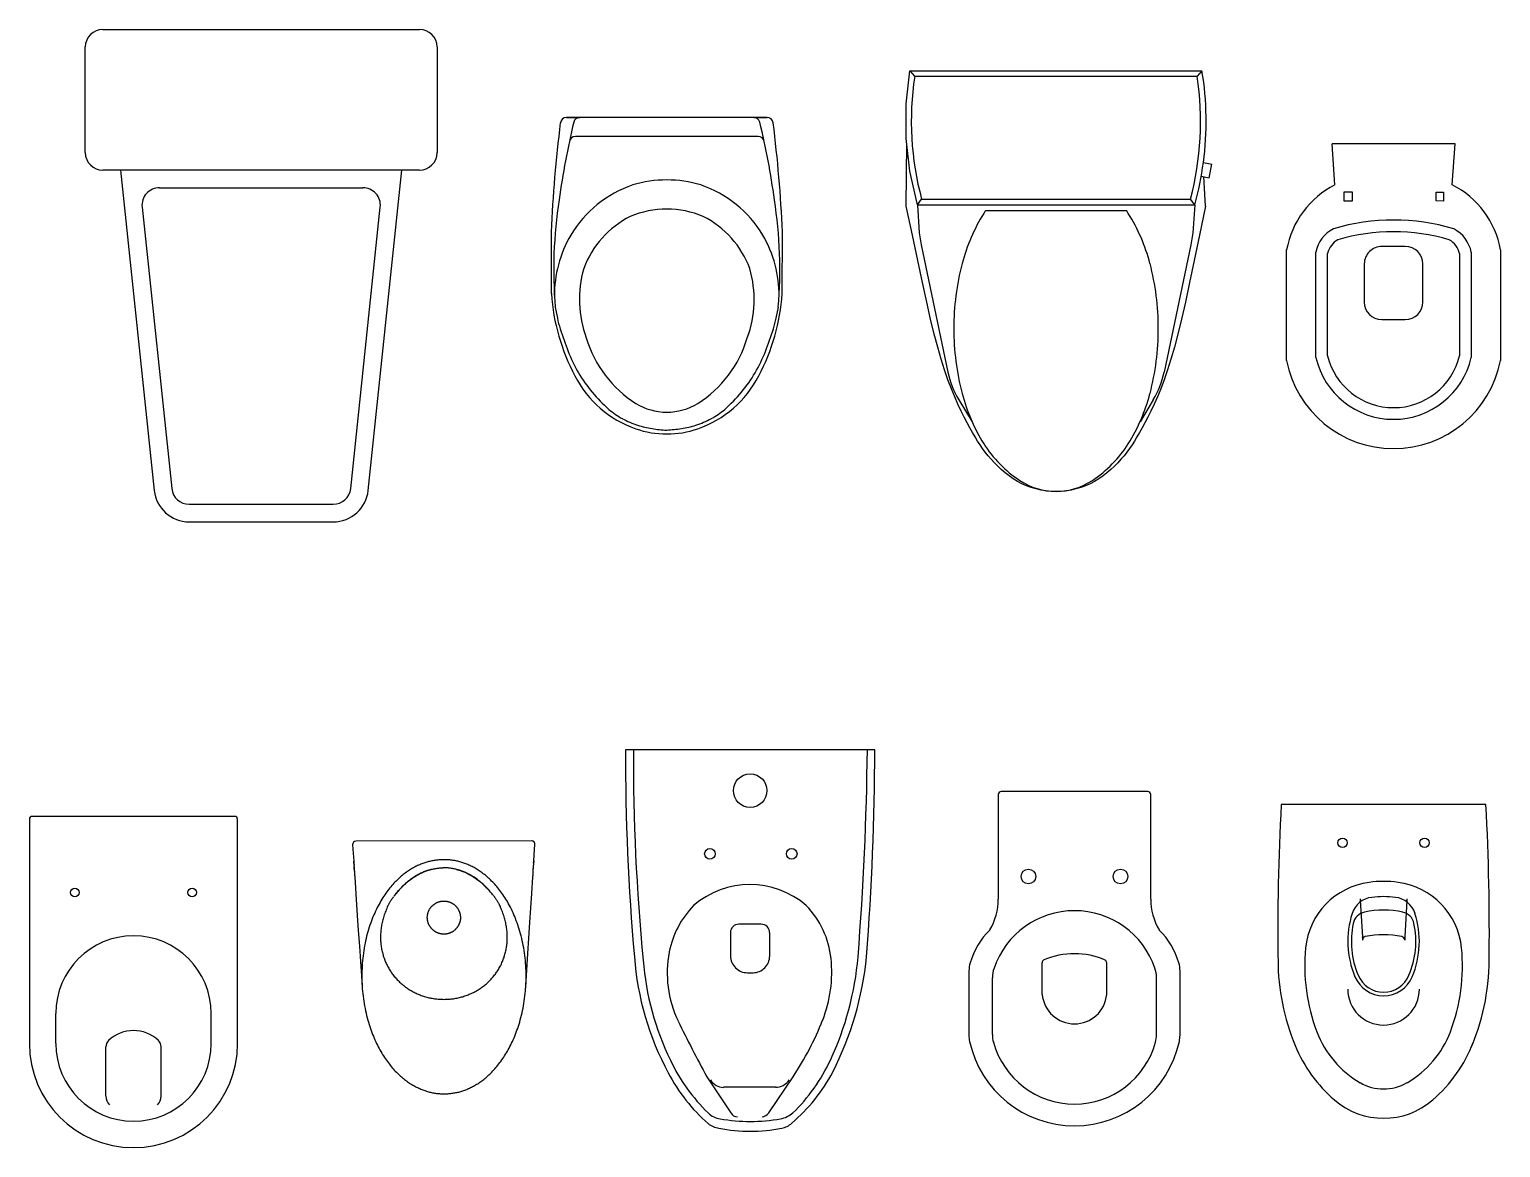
# Model space of a CAD drawing. Header units: inches. Extents: x -4069 to 370, y 13184 to 18341.
# Drawn here: x -2256 to 253, y 16434 to 18341 of the extents above; entities that cross this region are included whole.
import ezdxf

# ---------------------------------------------------------------- set-up
doc = ezdxf.new("R2010")
doc.units = ezdxf.units.IN
doc.header["$MEASUREMENT"] = 0
doc.layers.add('freecads.com', color=7, linetype='Continuous')
doc.styles.add('PL-01$0$Standard', font='ARIALN.TTF')

msp = doc.modelspace()

# ---------------------------------------------------------------- linework, layer by layer
at = {"layer": 'freecads.com'}
for p, q in [((-2130.6, 18341.5), (-1590.6, 18341.5)), ((-2160.6, 18131.5), (-2160.6, 18311.5)), ((-1560.6, 18311.5), (-1560.6, 18131.5)), ((-760.4, 18214.4), (-754.1, 18271)), ((-754.1, 18271), (-256, 18271)), ((-754.1, 18271), (-746, 18261.5)), ((-256, 18271), (-264.1, 18261.5)), ((-746, 18261.5), (-264.1, 18261.5)), ((-760.4, 18155.6), (-760.4, 18214.4)), ((-1317.1, 18191.4), (-1339.8, 18191.4)), ((-1339.8, 18191.4), (-1317.1, 18191.4)), ((-1317.1, 18191.4), (-1339.8, 18191.4)), ((-1020.5, 18191.4), (-1317.1, 18191.4)), ((-997.7, 18191.4), (-1020.5, 18191.4)), ((-1020.5, 18191.4), (-997.7, 18191.4)), ((-997.7, 18191.4), (-1020.5, 18191.4)), ((-1013, 18158.7), (-1324.6, 18158.7)), ((-754.3, 18099.9), (-760.4, 18155.6)), ((-760.2, 18039.8), (-759.5, 18147.5)), ((-29.1, 18076.4), (-34.1, 18146.4)), ((175.9, 18146.3), (-34.1, 18146.4)), ((170.9, 18076.3), (175.9, 18146.3)), ((-1590.6, 18101.5), (-2130.6, 18101.5)), ((-2100.6, 18101.5), (-2043.1, 17555.2)), ((-1678.1, 17555.2), (-1620.6, 18101.5)), ((-741.4, 18042.4), (-754.3, 18099.9)), ((-253.6, 18114.6), (-238.9, 18111.7)), ((-243.4, 18088.6), (-238.9, 18111.7)), ((-2033.9, 18071.5), (-1687.2, 18071.5)), ((-257.3, 18091.3), (-243.4, 18088.6)), ((-249.9, 18039.8), (-253, 18090.5)), ((-741.4, 18042.4), (-734.1, 18052)), ((-741.4, 18042.4), (-268.3, 18042.4)), ((-741.4, 18042.4), (-738.3, 17994.6)), ((-734.1, 18052), (-275.6, 18052)), ((-268.3, 18042.4), (-275.6, 18052)), ((-268.3, 18042.4), (-271.4, 17994.6)), ((0.9, 18063.9), (-14.1, 18063.9)), ((-14.1, 18063.9), (-14.1, 18048.9)), ((-14.1, 18048.9), (0.9, 18048.9)), ((0.9, 18048.9), (0.9, 18063.9)), ((143.4, 18048.9), (143.4, 18063.9)), ((143.4, 18063.9), (155.9, 18063.8)), ((155.9, 18048.8), (143.4, 18048.9)), ((155.9, 18063.8), (155.9, 18048.8)), ((-2063.7, 18038.3), (-2013.2, 17558.3)), ((-1707.9, 17558.3), (-1657.4, 18038.3)), ((-749.9, 17990.7), (-760.2, 18039.8)), ((-384.3, 18032), (-625.4, 18032)), ((-249.9, 18039.8), (-260.2, 17990.7)), ((-1366.1, 17996), (-1365.7, 17890.7)), ((-971.9, 17890.7), (-971.4, 17996)), ((-738.3, 17994.6), (-734.7, 17973.8)), ((-271.4, 17994.6), (-275, 17973.8)), ((-740.7, 17947.4), (-749.9, 17990.7)), ((-734.7, 17973.8), (-689.3, 17757)), ((-275, 17973.8), (-320.4, 17757)), ((-260.2, 17990.7), (-269, 17947.4)), ((90.9, 17971.4), (50.9, 17971.4)), ((-732.6, 17909.6), (-740.7, 17947.4)), ((-269, 17947.4), (-277.1, 17909.6)), ((-111.7, 17776.8), (-111.6, 17965.4)), ((-61.7, 17782), (-61.6, 17961.4)), ((-41.7, 17784.6), (-41.6, 17959.3)), ((20.9, 17941.4), (20.8, 17876.4)), ((120.8, 17876.4), (120.9, 17941.4)), ((183.4, 17959.2), (183.3, 17784.5)), ((203.4, 17961.3), (203.3, 17782)), ((253.4, 17965.3), (253.3, 17776.8)), ((-725.4, 17876.4), (-732.6, 17909.6)), ((-277.1, 17909.6), (-284.3, 17876.4)), ((-1359.1, 17867.5), (-1355.3, 17848.9)), ((-982.2, 17848.9), (-978.5, 17867.5)), ((-718.7, 17847.4), (-725.4, 17876.4)), ((-284.3, 17876.4), (-291, 17847.4)), ((-712.6, 17821.9), (-718.7, 17847.4)), ((-291, 17847.4), (-297.1, 17821.9)), ((50.8, 17846.4), (90.8, 17846.4)), ((-706.7, 17799.4), (-712.6, 17821.9)), ((-297.1, 17821.9), (-303, 17799.4)), ((-700.9, 17779.2), (-706.7, 17799.4)), ((-303, 17799.4), (-308.8, 17779.2)), ((-695.1, 17760.8), (-700.9, 17779.2)), ((-308.8, 17779.2), (-314.6, 17760.8)), ((-689.2, 17744), (-695.1, 17760.8)), ((-683.4, 17728.7), (-689.2, 17744)), ((-320.5, 17744), (-326.3, 17728.7)), ((-314.6, 17760.8), (-320.5, 17744)), ((-677.7, 17714.8), (-683.4, 17728.7)), ((-326.3, 17728.7), (-332, 17714.8)), ((-672.1, 17702.1), (-677.7, 17714.8)), ((-666.6, 17690.6), (-672.1, 17702.1)), ((-670.6, 17709.6), (-648.1, 17672.2)), ((-661.4, 17680.2), (-666.6, 17690.6)), ((-339.1, 17709.6), (-361.6, 17672.2)), ((-343.1, 17690.6), (-348.3, 17680.2)), ((-337.6, 17702.1), (-343.1, 17690.6)), ((-332, 17714.8), (-337.6, 17702.1)), ((-656.4, 17670.6), (-661.4, 17680.2)), ((-651.7, 17661.9), (-656.4, 17670.6)), ((-353.3, 17670.6), (-358, 17661.9)), ((-348.3, 17680.2), (-353.3, 17670.6)), ((-647.3, 17653.8), (-651.7, 17661.9)), ((-643, 17646.4), (-647.3, 17653.8)), ((-638.7, 17639.4), (-643, 17646.4)), ((-366.8, 17646.4), (-371, 17639.4)), ((-362.5, 17653.8), (-366.8, 17646.4)), ((-358, 17661.9), (-362.5, 17653.8)), ((-634.5, 17632.8), (-638.7, 17639.4)), ((-630.1, 17626.5), (-634.5, 17632.8)), ((-625.6, 17620.4), (-630.1, 17626.5)), ((-620.8, 17614.4), (-625.6, 17620.4)), ((-384.1, 17620.4), (-388.9, 17614.4)), ((-379.6, 17626.5), (-384.1, 17620.4)), ((-375.2, 17632.8), (-379.6, 17626.5)), ((-371, 17639.4), (-375.2, 17632.8)), ((-615.6, 17608.3), (-620.8, 17614.4)), ((-610.1, 17602.3), (-615.6, 17608.3)), ((-604.3, 17596.3), (-610.1, 17602.3)), ((-598.2, 17590.6), (-604.3, 17596.3)), ((-591.8, 17585), (-598.2, 17590.6)), ((-411.5, 17590.6), (-418, 17585)), ((-405.4, 17596.3), (-411.5, 17590.6)), ((-399.6, 17602.3), (-405.4, 17596.3)), ((-394.1, 17608.3), (-399.6, 17602.3)), ((-388.9, 17614.4), (-394.1, 17608.3)), ((-585, 17579.8), (-591.8, 17585)), ((-577.9, 17574.9), (-585, 17579.8)), ((-570.6, 17570.4), (-577.9, 17574.9)), ((-563, 17566.5), (-570.6, 17570.4)), ((-555.1, 17563), (-563, 17566.5)), ((-446.7, 17566.5), (-454.6, 17563)), ((-439.1, 17570.4), (-446.7, 17566.5)), ((-431.8, 17574.9), (-439.1, 17570.4)), ((-424.7, 17579.8), (-431.8, 17574.9)), ((-418, 17585), (-424.7, 17579.8)), ((-547.1, 17560), (-555.1, 17563)), ((-538.8, 17557.6), (-547.1, 17560)), ((-530.5, 17555.7), (-538.8, 17557.6)), ((-522, 17554.3), (-530.5, 17555.7)), ((-513.4, 17553.4), (-522, 17554.3)), ((-504.9, 17553.2), (-513.4, 17553.4)), ((-496.3, 17553.4), (-504.9, 17553.2)), ((-487.7, 17554.3), (-496.3, 17553.4)), ((-479.2, 17555.7), (-487.7, 17554.3)), ((-470.9, 17557.6), (-479.2, 17555.7)), ((-462.6, 17560), (-470.9, 17557.6)), ((-454.6, 17563), (-462.6, 17560)), ((-1983.4, 17531.5), (-1737.7, 17531.5)), ((-1983.4, 17501.5), (-1737.7, 17501.5)), ((-813.9, 17112.9), (-1239.3, 17112.9)), ((228.4, 17019.2), (-120.8, 17019.2)), ((-2255.9, 16994.2), (-2255.9, 16611.7)), ((-1905.9, 16999.2), (-2250.9, 16999.2)), ((-1900.9, 16611.7), (-1900.9, 16994.2)), ((-1399, 16957.2), (-1699.3, 16956.7)), ((-1702.5, 16921.8), (-1702.5, 16922)), ((-1702.5, 16921.7), (-1702.5, 16921.8)), ((-1702.5, 16921.6), (-1702.5, 16921.8)), ((-1702.5, 16921.5), (-1702.5, 16921.7)), ((-1702.5, 16921.7), (-1702.5, 16921.7)), ((-1702.5, 16921.7), (-1702.5, 16921.7)), ((-1702.5, 16921.7), (-1702.5, 16921.7)), ((-1702.5, 16921.7), (-1702.5, 16921.6)), ((-1702.5, 16921.6), (-1702.5, 16921.5)), ((-1702.5, 16921.5), (-1702.5, 16921.6)), ((-1702.5, 16921.5), (-1702.5, 16921.4)), ((-1702.5, 16921.3), (-1702.5, 16921.5)), ((-1702.5, 16921.4), (-1702.5, 16921.3)), ((-1702.5, 16921.3), (-1702.5, 16921.1)), ((-1702.4, 16921), (-1702.5, 16921.3)), ((-1702.5, 16921.1), (-1702.4, 16920.9)), ((-1702.4, 16920.9), (-1702.4, 16920.7)), ((-1702.4, 16920.1), (-1702.4, 16920.5)), ((-1702.4, 16920.3), (-1702.4, 16919.8)), ((-1702.3, 16919.5), (-1702.4, 16920.1)), ((-1702.4, 16919.8), (-1702.3, 16919.3)), ((-1702.3, 16918.7), (-1702.3, 16919.5)), ((-1702.3, 16919.3), (-1702.3, 16918.6)), ((-1702.2, 16917.7), (-1702.3, 16918.7)), ((-1702.3, 16918.6), (-1702.2, 16917.6)), ((-1702.2, 16917.7), (-1702.1, 16916.1)), ((-1702, 16913.4), (-1702.1, 16916.3)), ((-1396.3, 16912.2), (-1396.1, 16915.6)), ((-1396, 16917.9), (-1396.1, 16916.2)), ((-1396.1, 16915.5), (-1396.1, 16916.2)), ((-1395.9, 16919.9), (-1396, 16918.8)), ((-1396, 16919), (-1396, 16917.6)), ((-1395.8, 16921.3), (-1395.9, 16920.9)), ((-1395.9, 16920.9), (-1395.9, 16920.4)), ((-1395.9, 16920.6), (-1395.8, 16920.9)), ((-1395.9, 16920.1), (-1395.9, 16920.6)), ((-1395.9, 16920.4), (-1395.9, 16919.9)), ((-1395.9, 16919.5), (-1395.9, 16920.1)), ((-1395.7, 16922.3), (-1395.8, 16922.2)), ((-1395.8, 16922.2), (-1395.8, 16922)), ((-1395.8, 16922), (-1395.7, 16922.1)), ((-1395.8, 16922), (-1395.8, 16921.8)), ((-1395.8, 16921.8), (-1395.8, 16922)), ((-1395.8, 16922), (-1395.8, 16922)), ((-1395.8, 16921.8), (-1395.8, 16921.6)), ((-1395.8, 16921.7), (-1395.8, 16921.8)), ((-1395.8, 16921.5), (-1395.8, 16921.7)), ((-1395.8, 16921.6), (-1395.8, 16921.3)), ((-1395.8, 16921.3), (-1395.8, 16921.5)), ((-1395.8, 16920.9), (-1395.8, 16921.3)), ((-1395.7, 16922.1), (-1395.7, 16922.2)), ((-1395.7, 16922.2), (-1395.7, 16922.2)), ((-1395.7, 16922.1), (-1395.7, 16922.1)), ((-1701.9, 16911.7), (-1701.9, 16911.7)), ((-1701.1, 16895.8), (-1699.1, 16867)), ((-1569.8, 16908.8), (-1568.1, 16909.3)), ((-1568.3, 16909.2), (-1566.6, 16909.6)), ((-1566.8, 16909.5), (-1565.1, 16909.9)), ((-1565.3, 16909.8), (-1563.6, 16910.1)), ((-1563.8, 16910.1), (-1562.1, 16910.4)), ((-1562.3, 16910.3), (-1560.7, 16910.6)), ((-1560.9, 16910.6), (-1559.2, 16910.8)), ((-1559.4, 16910.8), (-1557.7, 16910.9)), ((-1557.9, 16910.9), (-1556.3, 16911.1)), ((-1556.4, 16911.1), (-1554.8, 16911.2)), ((-1554.9, 16911.2), (-1553.4, 16911.3)), ((-1553.5, 16911.3), (-1551.9, 16911.3)), ((-1552, 16911.3), (-1550.4, 16911.4)), ((-1549.1, 16911.4), (-1550.6, 16911.4)), ((-1547.7, 16911.4), (-1549.1, 16911.4)), ((-1546.2, 16911.3), (-1547.8, 16911.4)), ((-1544.7, 16911.3), (-1546.3, 16911.3)), ((-1543.3, 16911.2), (-1544.8, 16911.3)), ((-1541.8, 16911.1), (-1543.4, 16911.2)), ((-1540.3, 16911), (-1541.9, 16911.1)), ((-1538.8, 16910.8), (-1540.5, 16911)), ((-1537.4, 16910.6), (-1539, 16910.8)), ((-1535.9, 16910.4), (-1537.5, 16910.6)), ((-1534.4, 16910.1), (-1536.1, 16910.4)), ((-1532.9, 16909.9), (-1534.6, 16910.2)), ((-1531.4, 16909.6), (-1533.1, 16909.9)), ((-1529.9, 16909.3), (-1531.6, 16909.6)), ((-1528.4, 16908.9), (-1530.1, 16909.3)), ((-1398.9, 16867.4), (-1397.1, 16896.2)), ((-1397.1, 16896.2), (-1396.8, 16900.5)), ((-1396.3, 16912.2), (-1396.3, 16912.2)), ((-1699.1, 16867), (-1696.7, 16830.3)), ((-1464.5, 16863.9), (-1464, 16863.2)), ((-1400.5, 16843.3), (-1398.9, 16867.4)), ((-1645.2, 16844.7), (-1645.5, 16844.1)), ((-1402.1, 16817.9), (-1400.5, 16843.3)), ((13.9, 16855.6), (17.8, 16793.7)), ((93.7, 16855.6), (89.8, 16793.4)), ((-1696.7, 16830.3), (-1694.9, 16804.3)), ((-1403.8, 16791.4), (-1402.1, 16817.9)), ((-1007.7, 16815.2), (-1045.9, 16815.2)), ((-1694.9, 16804.3), (-1693.1, 16777.7)), ((-1405.6, 16765.1), (-1403.8, 16791.4)), ((-1060.1, 16800.8), (-1060.1, 16761.2)), ((-993.3, 16761.1), (-993.3, 16801)), ((17.8, 16792.8), (17.8, 16788.2)), ((89.8, 16792.8), (89.8, 16788.2)), ((-1693.1, 16777.7), (-1691.3, 16751.6)), ((-1408, 16727.8), (-1405.6, 16765.1)), ((-1691.3, 16751.6), (-1689.6, 16727.4)), ((-1689.6, 16727.4), (-1688.2, 16707)), ((-1409.3, 16707.4), (-1408, 16727.8)), ((-1031.1, 16732.5), (-1021.6, 16732.5)), ((-1688.2, 16707), (-1688.1, 16705.2)), ((-1409.3, 16707.4), (-1409.2, 16709.1)), ((-2210.9, 16611.7), (-2210.9, 16662.9)), ((-1945.9, 16611.7), (-1945.9, 16662.9)), ((-2125.5, 16522.2), (-2125.5, 16606)), ((-2031.2, 16521), (-2031.2, 16606)), ((-1100.5, 16555.1), (-1059.8, 16493.2)), ((-983.6, 16537), (-1071.8, 16537)), ((-994.9, 16493.2), (-953.4, 16555.1))]:
    msp.add_line(p, q, dxfattribs=at)
at = {"layer": 'freecads.com', "ltscale": 10}
for p, q in [((-348.4, 17041.4, 0), (-598.4, 17041.4, 0)), ((-603.4, 17036.4, 0), (-603.4, 16858.1, 0)), ((-343.4, 16858.1, 0), (-343.4, 17036.4, 0)), ((-528.5, 16695.2, 0), (-528.5, 16749.6, 0)), ((-418.3, 16695.2, 0), (-418.3, 16749.3, 0)), ((-653.4, 16735.3, 0), (-653.4, 16626, 0)), ((-613.4, 16627.1, 0), (-613.4, 16724, 0)), ((-333.4, 16627.1, 0), (-333.4, 16724, 0)), ((-293.4, 16626, 0), (-293.4, 16735.3, 0))]:
    msp.add_line(p, q, dxfattribs=at)
at = {"layer": 'freecads.com'}
for points in [[(-1704.7, 16950.9), (-1704.2, 16943.2), (-1702.8, 16922.5)], [(-1393.6, 16951.4), (-1393.6, 16951.6), (-1393.6, 16951.8), (-1393.6, 16952.1), (-1393.6, 16952.3), (-1393.7, 16952.5), (-1393.7, 16952.7), (-1393.7, 16952.9), (-1393.8, 16953.1), (-1393.8, 16953.3), (-1393.9, 16953.5), (-1394, 16953.7), (-1394, 16953.8), (-1394.1, 16954), (-1394.2, 16954.2), (-1394.3, 16954.4), (-1394.4, 16954.6), (-1394.5, 16954.8), (-1394.6, 16954.9), (-1394.7, 16955.1), (-1394.9, 16955.3), (-1395, 16955.4), (-1395.2, 16955.6), (-1395.3, 16955.7), (-1395.5, 16955.8), (-1395.6, 16956), (-1395.8, 16956.1), (-1395.9, 16956.2), (-1396.1, 16956.3), (-1396.3, 16956.4), (-1396.5, 16956.5), (-1396.7, 16956.6), (-1396.8, 16956.7), (-1397, 16956.8), (-1397.2, 16956.9), (-1397.4, 16956.9), (-1397.6, 16957), (-1397.8, 16957), (-1398, 16957.1), (-1398.2, 16957.1), (-1398.4, 16957.2), (-1398.6, 16957.2), (-1398.8, 16957.2), (-1399, 16957.2)], [(-1395.4, 16923), (-1394.8, 16933.3), (-1393.6, 16951.4)], [(-1702.8, 16922.5), (-1702.8, 16922.5), (-1702.8, 16922.5), (-1702.6, 16922.6)], [(-1702.5, 16922), (-1702.5, 16922), (-1702.5, 16922.1), (-1702.5, 16922.1), (-1702.6, 16922.2), (-1702.6, 16922.2), (-1702.6, 16922.3), (-1702.6, 16922.3), (-1702.6, 16922.4), (-1702.6, 16922.4), (-1702.6, 16922.5), (-1702.6, 16922.5), (-1702.6, 16922.5), (-1702.6, 16922.5), (-1702.6, 16922.6), (-1702.6, 16922.6), (-1702.6, 16922.6), (-1702.6, 16922.6), (-1702.6, 16922.6)], [(-1702.5, 16921.8), (-1702.6, 16922), (-1702.6, 16922.2), (-1702.6, 16922.4), (-1702.6, 16922.6)], [(-1702.5, 16921.6), (-1702.5, 16921.6), (-1702.5, 16921.6)], [(-1702.4, 16920.5), (-1702.4, 16920.7), (-1702.4, 16921)], [(-1702.4, 16920.7), (-1702.4, 16920.3), (-1702.4, 16920.3)], [(-1702, 16913.6), (-1701.9, 16911.7), (-1701.8, 16908.4)], [(-1701.7, 16905.9), (-1702, 16912.1), (-1702, 16912.4)], [(-1549.1, 16925.3), (-1550.8, 16925.3), (-1552.5, 16925.2), (-1554.2, 16925.1), (-1555.9, 16925), (-1557.6, 16924.9), (-1559.4, 16924.7), (-1561.1, 16924.6), (-1562.8, 16924.3), (-1564.5, 16924.1), (-1566.2, 16923.8), (-1567.9, 16923.5), (-1569.6, 16923.2), (-1571.3, 16922.8), (-1573, 16922.4), (-1574.7, 16922), (-1576.5, 16921.5), (-1578.2, 16921), (-1579.9, 16920.5), (-1581.6, 16919.9), (-1583.3, 16919.4), (-1585.1, 16918.7), (-1586.8, 16918.1), (-1588.5, 16917.4), (-1590.2, 16916.7), (-1592, 16915.9), (-1593.7, 16915.1), (-1595.4, 16914.3), (-1597.2, 16913.4), (-1598.9, 16912.5), (-1600.7, 16911.6), (-1602.4, 16910.6), (-1604.2, 16909.6), (-1605.9, 16908.5), (-1607.7, 16907.4), (-1609.5, 16906.2), (-1611.2, 16905), (-1613, 16903.8), (-1614.8, 16902.5), (-1616.5, 16901.2), (-1618.3, 16899.8), (-1620.1, 16898.3), (-1621.8, 16896.9), (-1623.6, 16895.3), (-1625.4, 16893.8), (-1627.1, 16892.1), (-1628.9, 16890.4), (-1630.6, 16888.7), (-1632.4, 16886.9), (-1634.2, 16885), (-1635.9, 16883.1), (-1637.7, 16881.1), (-1639.4, 16879.1), (-1641.1, 16877), (-1642.9, 16874.8), (-1644.6, 16872.6), (-1646.3, 16870.3), (-1648, 16867.9), (-1649.7, 16865.5), (-1651.3, 16863), (-1653, 16860.5), (-1654.6, 16857.8), (-1656.3, 16855.1), (-1657.9, 16852.3), (-1659.5, 16849.5), (-1661, 16846.6), (-1662.6, 16843.6), (-1664.1, 16840.6), (-1665.6, 16837.4), (-1667, 16834.2), (-1668.5, 16831), (-1669.9, 16827.7), (-1671.2, 16824.3), (-1672.5, 16820.8), (-1673.8, 16817.3), (-1675.1, 16813.7), (-1676.3, 16810), (-1677.4, 16806.2), (-1678.6, 16802.4), (-1679.6, 16798.6), (-1680.7, 16794.6), (-1681.6, 16790.7), (-1682.5, 16786.6), (-1683.4, 16782.6), (-1684.2, 16778.4), (-1684.9, 16774.3), (-1685.6, 16770.1), (-1686.2, 16765.8), (-1686.8, 16761.5), (-1687.3, 16757.2), (-1687.7, 16752.8), (-1688.1, 16748.5), (-1688.4, 16744.1), (-1688.6, 16739.6), (-1688.8, 16735.2), (-1688.9, 16730.8), (-1688.9, 16726.4), (-1688.9, 16721.9), (-1688.7, 16717.5), (-1688.6, 16713.1), (-1688.3, 16708.6), (-1688.2, 16707)], [(-1409.2, 16709.1), (-1409, 16713.5), (-1408.8, 16718), (-1408.7, 16722.4), (-1408.7, 16726.8), (-1408.8, 16731.3), (-1408.9, 16735.7), (-1409, 16740.1), (-1409.3, 16744.5), (-1409.6, 16748.9), (-1410, 16753.3), (-1410.4, 16757.6), (-1410.9, 16762), (-1411.5, 16766.3), (-1412.1, 16770.5), (-1412.8, 16774.7), (-1413.6, 16778.9), (-1414.4, 16783), (-1415.3, 16787.1), (-1416.2, 16791.1), (-1417.2, 16795.1), (-1418.2, 16799), (-1419.3, 16802.9), (-1420.4, 16806.7), (-1421.6, 16810.4), (-1422.8, 16814.1), (-1424.1, 16817.7), (-1425.4, 16821.2), (-1426.7, 16824.7), (-1428.1, 16828.1), (-1429.5, 16831.4), (-1430.9, 16834.6), (-1432.4, 16837.8), (-1433.9, 16840.9), (-1435.4, 16844), (-1437, 16847), (-1438.5, 16849.9), (-1440.1, 16852.7), (-1441.8, 16855.5), (-1443.4, 16858.2), (-1445, 16860.8), (-1446.7, 16863.3), (-1448.4, 16865.8), (-1450.1, 16868.3), (-1451.8, 16870.6), (-1453.5, 16872.9), (-1455.2, 16875.1), (-1457, 16877.3), (-1458.7, 16879.4), (-1460.5, 16881.4), (-1462.2, 16883.4), (-1464, 16885.3), (-1465.7, 16887.2), (-1467.5, 16888.9), (-1469.3, 16890.7), (-1471, 16892.4), (-1472.8, 16894), (-1474.6, 16895.6), (-1476.3, 16897.1), (-1478.1, 16898.6), (-1479.9, 16900), (-1481.7, 16901.4), (-1483.4, 16902.7), (-1485.2, 16904), (-1487, 16905.2), (-1488.7, 16906.4), (-1490.5, 16907.6), (-1492.3, 16908.7), (-1494, 16909.7), (-1495.8, 16910.8), (-1497.5, 16911.7), (-1499.3, 16912.7), (-1501, 16913.6), (-1502.8, 16914.4), (-1504.5, 16915.3), (-1506.3, 16916.1), (-1508, 16916.8), (-1509.7, 16917.5), (-1511.5, 16918.2), (-1513.2, 16918.9), (-1514.9, 16919.5), (-1516.6, 16920.1), (-1518.3, 16920.6), (-1520.1, 16921.1), (-1521.8, 16921.6), (-1523.5, 16922.1), (-1525.2, 16922.5), (-1526.9, 16922.9), (-1528.6, 16923.2), (-1530.4, 16923.6), (-1532.1, 16923.9), (-1533.8, 16924.1), (-1535.5, 16924.4), (-1537.2, 16924.6), (-1538.9, 16924.8), (-1540.6, 16924.9), (-1542.3, 16925.1), (-1544, 16925.2), (-1545.7, 16925.2), (-1547.4, 16925.3), (-1549.1, 16925.3)], [(-1395.7, 16922.3), (-1395.7, 16922.1), (-1395.8, 16922)], [(-1395.6, 16923.1), (-1395.6, 16922.9), (-1395.6, 16922.7), (-1395.7, 16922.5), (-1395.7, 16922.3)], [(-1395.6, 16923.1), (-1395.6, 16923.1), (-1395.6, 16923.1), (-1395.6, 16923.1), (-1395.6, 16923.1), (-1395.6, 16923), (-1395.6, 16923), (-1395.6, 16923), (-1395.7, 16923), (-1395.7, 16922.9), (-1395.7, 16922.9), (-1395.7, 16922.8), (-1395.7, 16922.8), (-1395.7, 16922.8), (-1395.7, 16922.7), (-1395.7, 16922.6), (-1395.7, 16922.6), (-1395.7, 16922.5), (-1395.7, 16922.5), (-1395.7, 16922.3)], [(-1395.7, 16922.2), (-1395.7, 16922.2), (-1395.7, 16922.2), (-1395.7, 16922.2)], [(-1395.6, 16923.1), (-1395.5, 16923), (-1395.4, 16923), (-1395.4, 16923)], [(-1701.8, 16908.4), (-1701.6, 16905), (-1701.4, 16901.6), (-1701.2, 16898.3), (-1701.1, 16895.8)], [(-1701.7, 16905.9), (-1701.3, 16900), (-1701.1, 16895.8)], [(-1630.7, 16867.4), (-1629.3, 16869), (-1627.7, 16870.9), (-1626.1, 16872.8), (-1624.5, 16874.6), (-1622.9, 16876.3), (-1621.3, 16878), (-1619.6, 16879.6), (-1618, 16881.2), (-1616.4, 16882.8), (-1614.7, 16884.2), (-1613.1, 16885.7), (-1611.5, 16887.1), (-1609.9, 16888.4), (-1608.3, 16889.7), (-1606.6, 16890.9), (-1605, 16892.1), (-1603.4, 16893.2), (-1601.8, 16894.3), (-1600.3, 16895.4), (-1598.7, 16896.4), (-1597.1, 16897.4), (-1595.5, 16898.3), (-1593.9, 16899.2), (-1592.4, 16900.1), (-1590.8, 16900.9), (-1589.3, 16901.7), (-1587.7, 16902.4), (-1586.2, 16903.1), (-1584.7, 16903.8), (-1583.1, 16904.5), (-1581.6, 16905.1), (-1580.1, 16905.7), (-1578.6, 16906.2), (-1577, 16906.7), (-1575.5, 16907.2), (-1574, 16907.7), (-1572.5, 16908.1), (-1571, 16908.5), (-1569.5, 16908.9)], [(-1569.8, 16908.8), (-1571.3, 16908.5), (-1572.9, 16908), (-1574.4, 16907.6), (-1575.9, 16907.1), (-1577.4, 16906.6), (-1578.9, 16906.1), (-1580.5, 16905.5), (-1582, 16904.9), (-1583.5, 16904.3), (-1585.1, 16903.6), (-1586.6, 16902.9), (-1588.2, 16902.2), (-1589.8, 16901.4), (-1591.3, 16900.6), (-1592.9, 16899.8), (-1594.5, 16898.9), (-1596.1, 16898), (-1597.7, 16897), (-1599.3, 16896), (-1600.9, 16895), (-1602.5, 16893.9), (-1604.1, 16892.8), (-1605.7, 16891.6), (-1607.3, 16890.4), (-1609, 16889.1), (-1610.6, 16887.8), (-1612.2, 16886.4), (-1613.9, 16885), (-1615.5, 16883.5), (-1617.2, 16882), (-1618.8, 16880.4), (-1620.5, 16878.8), (-1622.1, 16877.1), (-1623.8, 16875.4), (-1625.4, 16873.6), (-1627, 16871.7), (-1628.7, 16869.8), (-1630.3, 16867.8), (-1630.7, 16867.4)], [(-1467.4, 16867.6), (-1467.7, 16868.1), (-1469.4, 16870), (-1471, 16872), (-1472.7, 16873.8), (-1474.3, 16875.6), (-1476, 16877.4), (-1477.6, 16879), (-1479.3, 16880.7), (-1481, 16882.2), (-1482.6, 16883.8), (-1484.2, 16885.2), (-1485.9, 16886.6), (-1487.5, 16888), (-1489.2, 16889.3), (-1490.8, 16890.6), (-1492.4, 16891.8), (-1494.1, 16893), (-1495.7, 16894.1), (-1497.3, 16895.2), (-1498.9, 16896.2), (-1500.5, 16897.2), (-1502.1, 16898.2), (-1503.7, 16899.1), (-1505.3, 16899.9), (-1506.8, 16900.8), (-1508.4, 16901.6), (-1510, 16902.3), (-1511.5, 16903.1), (-1513.1, 16903.8), (-1514.7, 16904.4), (-1516.2, 16905), (-1517.7, 16905.6), (-1519.3, 16906.2), (-1520.8, 16906.7), (-1522.3, 16907.2), (-1523.8, 16907.7), (-1525.3, 16908.1), (-1526.9, 16908.5), (-1528.6, 16909)], [(-1527.2, 16908.6), (-1525.7, 16908.2), (-1524.2, 16907.8), (-1522.7, 16907.3), (-1521.1, 16906.8), (-1519.6, 16906.3), (-1518.1, 16905.8), (-1516.6, 16905.2), (-1515.1, 16904.6), (-1513.5, 16903.9), (-1512, 16903.3), (-1510.4, 16902.6), (-1508.9, 16901.8), (-1507.3, 16901), (-1505.8, 16900.2), (-1504.2, 16899.4), (-1502.6, 16898.5), (-1501.1, 16897.5), (-1499.5, 16896.6), (-1497.9, 16895.6), (-1496.3, 16894.5), (-1494.7, 16893.4), (-1493.1, 16892.3), (-1491.5, 16891.1), (-1489.9, 16889.9), (-1488.3, 16888.6), (-1486.6, 16887.3), (-1485, 16885.9), (-1483.4, 16884.5), (-1481.7, 16883), (-1480.1, 16881.4), (-1478.5, 16879.9), (-1476.8, 16878.2), (-1475.2, 16876.5), (-1473.6, 16874.8), (-1472, 16873), (-1470.4, 16871.2), (-1468.8, 16869.3), (-1467.4, 16867.6)], [(-1397.1, 16896.3), (-1396.9, 16898.8), (-1396.8, 16902.1), (-1396.6, 16905.5), (-1396.4, 16908.9), (-1396.3, 16912.2)], [(-1396.8, 16900.5), (-1396.5, 16906.4), (-1396.3, 16912.2)], [(-1630.7, 16867.4), (-1632, 16865.7), (-1633.6, 16863.6), (-1634.1, 16863)], [(-1464.5, 16863.9), (-1466.1, 16866), (-1467.4, 16867.6)], [(-1463.3, 16862.4), (-1462.9, 16861.8), (-1462.5, 16861.3), (-1462.1, 16860.7), (-1461.6, 16860), (-1461.1, 16859.2), (-1460.6, 16858.4), (-1460, 16857.6), (-1459.4, 16856.7), (-1458.8, 16855.8), (-1458.2, 16854.8), (-1457.6, 16853.8), (-1457, 16852.9), (-1456.4, 16851.9), (-1455.9, 16850.9), (-1455.4, 16850), (-1454.9, 16849.2), (-1454.5, 16848.4), (-1454.1, 16847.6), (-1453.7, 16847), (-1453.4, 16846.4), (-1453.2, 16845.9), (-1453, 16845.5), (-1452.9, 16845.2), (-1452.8, 16845)], [(-1645.5, 16844.1), (-1646.4, 16842), (-1647.3, 16839.9), (-1648.2, 16837.7), (-1649, 16835.6), (-1649.8, 16833.4), (-1650.6, 16831.2), (-1651.3, 16829), (-1651.9, 16826.8), (-1652.6, 16824.6), (-1653.1, 16822.5), (-1653.7, 16820.3), (-1654.2, 16818.1), (-1654.6, 16815.9), (-1655.1, 16813.7), (-1655.4, 16811.6), (-1655.8, 16809.4), (-1656.1, 16807.2), (-1656.3, 16805.1), (-1656.5, 16803), (-1656.7, 16800.9), (-1656.8, 16798.8), (-1656.9, 16796.7), (-1657, 16794.6), (-1657, 16792.6)], [(-1645.2, 16844.7), (-1645.1, 16844.9), (-1645, 16845.2), (-1644.8, 16845.6), (-1644.6, 16846.1), (-1644.3, 16846.7), (-1643.9, 16847.3), (-1643.5, 16848.1), (-1643.1, 16848.9), (-1642.6, 16849.7), (-1642.1, 16850.6), (-1641.6, 16851.6), (-1641, 16852.6), (-1640.4, 16853.5), (-1639.8, 16854.5), (-1639.2, 16855.5), (-1638.6, 16856.4), (-1638, 16857.3), (-1637.5, 16858.2), (-1636.9, 16858.9), (-1636.4, 16859.7), (-1636, 16860.4), (-1635.5, 16861), (-1635.1, 16861.6), (-1634.7, 16862.1)], [(-1548.9, 16798.3), (-1549.6, 16798.3), (-1550.4, 16798.3), (-1551.1, 16798.4), (-1551.8, 16798.4), (-1552.5, 16798.5), (-1553.2, 16798.6), (-1553.9, 16798.7), (-1554.6, 16798.9), (-1555.3, 16799), (-1556, 16799.2), (-1556.7, 16799.4), (-1557.4, 16799.6), (-1558.1, 16799.8), (-1558.8, 16800.1), (-1559.5, 16800.3), (-1560.1, 16800.6), (-1560.8, 16800.9), (-1561.4, 16801.2), (-1562.1, 16801.5), (-1562.7, 16801.9), (-1563.3, 16802.2), (-1564, 16802.6), (-1564.6, 16803), (-1565.2, 16803.4), (-1565.7, 16803.8), (-1566.3, 16804.3), (-1566.9, 16804.7), (-1567.4, 16805.2), (-1568, 16805.7), (-1568.5, 16806.1), (-1569, 16806.6), (-1569.5, 16807.2), (-1570, 16807.7), (-1570.5, 16808.2), (-1570.9, 16808.8), (-1571.4, 16809.4), (-1571.8, 16809.9), (-1572.2, 16810.5), (-1572.6, 16811.1), (-1573, 16811.7), (-1573.4, 16812.4), (-1573.7, 16813), (-1574.1, 16813.6), (-1574.4, 16814.3), (-1574.7, 16814.9), (-1575, 16815.6), (-1575.2, 16816.2), (-1575.5, 16816.9), (-1575.7, 16817.6), (-1576, 16818.3), (-1576.2, 16819), (-1576.3, 16819.7), (-1576.5, 16820.4), (-1576.6, 16821.1), (-1576.8, 16821.8), (-1576.9, 16822.5), (-1577, 16823.2), (-1577.1, 16823.9), (-1577.1, 16824.7), (-1577.2, 16825.4), (-1577.2, 16826.1), (-1577.2, 16826.8), (-1577.2, 16827.5), (-1577.1, 16828.3), (-1577.1, 16829), (-1577, 16829.7), (-1576.9, 16830.4), (-1576.8, 16831.1), (-1576.7, 16831.8), (-1576.5, 16832.5), (-1576.4, 16833.2), (-1576.2, 16833.9), (-1576, 16834.6), (-1575.8, 16835.3), (-1575.5, 16836), (-1575.3, 16836.7), (-1575, 16837.3), (-1574.7, 16838), (-1574.4, 16838.7), (-1574.1, 16839.3), (-1573.8, 16839.9), (-1573.4, 16840.6), (-1573.1, 16841.2), (-1572.7, 16841.8), (-1572.3, 16842.4), (-1571.9, 16843), (-1571.4, 16843.6), (-1571, 16844.1), (-1570.5, 16844.7), (-1570.1, 16845.2), (-1569.6, 16845.8), (-1569.1, 16846.3), (-1568.6, 16846.8), (-1568, 16847.3), (-1567.5, 16847.8), (-1566.9, 16848.2), (-1566.4, 16848.7), (-1565.8, 16849.1), (-1565.2, 16849.6), (-1564.6, 16850), (-1564, 16850.4), (-1563.4, 16850.7), (-1562.8, 16851.1), (-1562.2, 16851.4), (-1561.5, 16851.8), (-1560.9, 16852.1), (-1560.2, 16852.4), (-1559.6, 16852.7), (-1558.9, 16852.9), (-1558.2, 16853.2), (-1557.5, 16853.4), (-1556.8, 16853.6), (-1556.1, 16853.8), (-1555.4, 16854), (-1554.7, 16854.1), (-1554, 16854.3), (-1553.3, 16854.4), (-1552.6, 16854.5), (-1551.9, 16854.6), (-1551.2, 16854.6), (-1550.5, 16854.7), (-1549.7, 16854.7), (-1549, 16854.7)], [(-1549, 16854.7), (-1548.3, 16854.7), (-1547.6, 16854.7), (-1546.9, 16854.6), (-1546.1, 16854.6), (-1545.4, 16854.5), (-1544.7, 16854.4), (-1544, 16854.3), (-1543.3, 16854.1), (-1542.6, 16854), (-1541.9, 16853.8), (-1541.2, 16853.6), (-1540.5, 16853.4), (-1539.8, 16853.2), (-1539.1, 16852.9), (-1538.5, 16852.7), (-1537.8, 16852.4), (-1537.1, 16852.1), (-1536.5, 16851.8), (-1535.9, 16851.5), (-1535.2, 16851.1), (-1534.6, 16850.8), (-1534, 16850.4), (-1533.4, 16850), (-1532.8, 16849.6), (-1532.2, 16849.2), (-1531.6, 16848.7), (-1531.1, 16848.3), (-1530.5, 16847.8), (-1530, 16847.4), (-1529.4, 16846.9), (-1528.9, 16846.4), (-1528.4, 16845.8), (-1527.9, 16845.3), (-1527.5, 16844.8), (-1527, 16844.2), (-1526.6, 16843.6), (-1526.1, 16843.1), (-1525.7, 16842.5), (-1525.3, 16841.9), (-1524.9, 16841.3), (-1524.6, 16840.6), (-1524.2, 16840), (-1523.9, 16839.4), (-1523.6, 16838.7), (-1523.2, 16838.1), (-1523, 16837.4), (-1522.7, 16836.8), (-1522.4, 16836.1), (-1522.2, 16835.4), (-1522, 16834.7), (-1521.8, 16834), (-1521.6, 16833.3), (-1521.4, 16832.6), (-1521.3, 16831.9), (-1521.2, 16831.2), (-1521, 16830.5), (-1521, 16829.8), (-1520.9, 16829.1), (-1520.8, 16828.3), (-1520.8, 16827.6), (-1520.8, 16826.9), (-1520.8, 16826.2), (-1520.8, 16825.5), (-1520.8, 16824.7), (-1520.9, 16824), (-1520.9, 16823.3), (-1521, 16822.6), (-1521.1, 16821.9), (-1521.3, 16821.2), (-1521.4, 16820.5), (-1521.6, 16819.8), (-1521.8, 16819.1), (-1522, 16818.4), (-1522.2, 16817.7), (-1522.4, 16817), (-1522.7, 16816.3), (-1522.9, 16815.7), (-1523.2, 16815), (-1523.5, 16814.3), (-1523.8, 16813.7), (-1524.2, 16813.1), (-1524.5, 16812.4), (-1524.9, 16811.8), (-1525.3, 16811.2), (-1525.7, 16810.6), (-1526.1, 16810), (-1526.5, 16809.4), (-1526.9, 16808.9), (-1527.4, 16808.3), (-1527.9, 16807.8), (-1528.4, 16807.2), (-1528.9, 16806.7), (-1529.4, 16806.2), (-1529.9, 16805.7), (-1530.4, 16805.2), (-1531, 16804.8), (-1531.5, 16804.3), (-1532.1, 16803.9), (-1532.7, 16803.5), (-1533.3, 16803), (-1533.9, 16802.7), (-1534.5, 16802.3), (-1535.1, 16801.9), (-1535.8, 16801.6), (-1536.4, 16801.2), (-1537.1, 16800.9), (-1537.7, 16800.6), (-1538.4, 16800.4), (-1539.1, 16800.1), (-1539.7, 16799.8), (-1540.4, 16799.6), (-1541.1, 16799.4), (-1541.8, 16799.2), (-1542.5, 16799), (-1543.2, 16798.9), (-1543.9, 16798.7), (-1544.6, 16798.6), (-1545.3, 16798.5), (-1546, 16798.4), (-1546.8, 16798.4), (-1547.5, 16798.3), (-1548.2, 16798.3), (-1548.9, 16798.3)], [(-1440.8, 16792.9), (-1440.9, 16794.9), (-1440.9, 16796.8), (-1441, 16798.8), (-1441.1, 16800.8), (-1441.3, 16802.8), (-1441.5, 16804.9), (-1441.7, 16806.9), (-1442, 16809), (-1442.3, 16811.1), (-1442.7, 16813.1), (-1443.1, 16815.2), (-1443.5, 16817.3), (-1443.9, 16819.4), (-1444.5, 16821.6), (-1445, 16823.7), (-1445.6, 16825.8), (-1446.2, 16827.9), (-1446.9, 16830.1), (-1447.6, 16832.2), (-1448.4, 16834.3), (-1449.2, 16836.5), (-1450, 16838.6), (-1450.9, 16840.7), (-1451.8, 16842.8), (-1452.8, 16845)], [(-1657, 16792.6), (-1657, 16790.5), (-1656.9, 16788.5), (-1656.8, 16786.4), (-1656.7, 16784.4), (-1656.5, 16782.4), (-1656.3, 16780.4), (-1656, 16778.4), (-1655.8, 16776.5), (-1655.4, 16774.5), (-1655.1, 16772.6), (-1654.7, 16770.7), (-1654.3, 16768.8), (-1653.8, 16766.9), (-1653.3, 16764.9), (-1652.8, 16763.1), (-1652.3, 16761.2), (-1651.7, 16759.3), (-1651, 16757.5), (-1650.4, 16755.7), (-1649.7, 16753.9), (-1649, 16752.2), (-1648.3, 16750.4), (-1647.5, 16748.6), (-1646.7, 16746.9), (-1645.8, 16745.2), (-1644.9, 16743.5), (-1644, 16741.8), (-1643.1, 16740.2), (-1642.2, 16738.5), (-1641.2, 16736.9), (-1640.2, 16735.3), (-1639.1, 16733.8), (-1638.1, 16732.2), (-1637, 16730.7), (-1635.8, 16729.2), (-1634.7, 16727.7), (-1633.5, 16726.2), (-1632.3, 16724.8), (-1631.1, 16723.3), (-1629.8, 16721.9), (-1628.5, 16720.6), (-1627.2, 16719.2), (-1625.9, 16717.9), (-1624.6, 16716.6), (-1623.2, 16715.3), (-1621.8, 16714.1), (-1620.4, 16712.8), (-1618.9, 16711.6), (-1617.4, 16710.4), (-1615.9, 16709.3), (-1614.4, 16708.1), (-1612.9, 16707), (-1611.4, 16706), (-1609.8, 16704.9), (-1608.2, 16703.9), (-1606.6, 16702.9), (-1604.9, 16701.9), (-1603.3, 16701), (-1601.6, 16700.1), (-1599.9, 16699.2), (-1598.2, 16698.3), (-1596.5, 16697.5), (-1594.7, 16696.7), (-1593, 16695.9), (-1591.2, 16695.2), (-1589.4, 16694.5), (-1587.6, 16693.8), (-1585.8, 16693.2), (-1583.9, 16692.5), (-1582.1, 16692), (-1580.2, 16691.4), (-1578.3, 16690.9), (-1576.4, 16690.4), (-1574.5, 16689.9), (-1572.6, 16689.5), (-1570.7, 16689.1), (-1568.7, 16688.8), (-1566.8, 16688.4), (-1564.8, 16688.1), (-1562.8, 16687.9), (-1560.8, 16687.7), (-1558.8, 16687.5), (-1556.8, 16687.3), (-1554.8, 16687.2), (-1552.8, 16687.1), (-1550.8, 16687.1), (-1548.7, 16687)], [(-1548.7, 16687), (-1546.7, 16687.1), (-1544.6, 16687.1), (-1542.6, 16687.2), (-1540.5, 16687.3), (-1538.5, 16687.5), (-1536.5, 16687.7), (-1534.5, 16687.9), (-1532.5, 16688.2), (-1530.5, 16688.5), (-1528.5, 16688.9), (-1526.5, 16689.2), (-1524.6, 16689.7), (-1522.6, 16690.1), (-1520.7, 16690.6), (-1518.7, 16691.1), (-1516.8, 16691.6), (-1515, 16692.2), (-1513.1, 16692.8), (-1511.2, 16693.5), (-1509.4, 16694.1), (-1507.5, 16694.8), (-1505.7, 16695.6), (-1503.9, 16696.3), (-1502.2, 16697.1), (-1500.4, 16697.9), (-1498.7, 16698.8), (-1497, 16699.7), (-1495.3, 16700.6), (-1493.6, 16701.5), (-1491.9, 16702.5), (-1490.3, 16703.5), (-1488.7, 16704.5), (-1487.1, 16705.6), (-1485.5, 16706.6), (-1484, 16707.7), (-1482.4, 16708.9), (-1480.9, 16710), (-1479.4, 16711.2), (-1478, 16712.4), (-1476.5, 16713.6), (-1475.1, 16714.9), (-1473.7, 16716.2), (-1472.4, 16717.5), (-1471, 16718.8), (-1469.7, 16720.1), (-1468.4, 16721.5), (-1467.2, 16722.9), (-1465.9, 16724.3), (-1464.7, 16725.7), (-1463.5, 16727.2), (-1462.4, 16728.7), (-1461.2, 16730.2), (-1460.1, 16731.7), (-1459.1, 16733.3), (-1458, 16734.8), (-1457, 16736.4), (-1456, 16738), (-1455.1, 16739.6), (-1454.1, 16741.2), (-1453.2, 16742.9), (-1452.3, 16744.5), (-1451.5, 16746.2), (-1450.7, 16747.9), (-1449.9, 16749.7), (-1449.1, 16751.4), (-1448.4, 16753.1), (-1447.7, 16754.9), (-1447.1, 16756.7), (-1446.4, 16758.5), (-1445.9, 16760.3), (-1445.3, 16762.1), (-1444.8, 16763.9), (-1444.3, 16765.8), (-1443.8, 16767.7), (-1443.3, 16769.6), (-1442.9, 16771.5), (-1442.6, 16773.3), (-1442.3, 16775.2), (-1442, 16777.1), (-1441.7, 16779), (-1441.5, 16781), (-1441.3, 16782.9), (-1441.1, 16784.9), (-1441, 16786.9), (-1440.9, 16788.9), (-1440.8, 16790.9), (-1440.8, 16792.9)], [(-1688.1, 16705.2), (-1687.7, 16700.9), (-1687.3, 16696.7), (-1686.8, 16692.4), (-1686.3, 16688.2), (-1685.7, 16684), (-1685, 16679.8), (-1684.3, 16675.7), (-1683.5, 16671.6), (-1682.7, 16667.5), (-1681.8, 16663.5), (-1680.8, 16659.5), (-1679.8, 16655.6), (-1678.8, 16651.8), (-1677.7, 16648), (-1676.6, 16644.3), (-1675.4, 16640.7), (-1674.2, 16637.2), (-1673, 16633.8), (-1671.8, 16630.4), (-1670.5, 16627.2), (-1669.2, 16624), (-1667.9, 16620.9), (-1666.6, 16617.8), (-1665.2, 16614.8), (-1663.8, 16611.9), (-1662.4, 16609), (-1661, 16606.2), (-1659.5, 16603.4), (-1658, 16600.7), (-1656.5, 16598.1), (-1655, 16595.5), (-1653.4, 16592.9), (-1651.9, 16590.5), (-1650.3, 16588), (-1648.7, 16585.6), (-1647, 16583.3), (-1645.4, 16581), (-1643.7, 16578.8), (-1642, 16576.6), (-1640.4, 16574.5), (-1638.7, 16572.4), (-1636.9, 16570.4), (-1635.2, 16568.4), (-1633.5, 16566.5), (-1631.8, 16564.7), (-1630, 16562.9), (-1628.3, 16561.1), (-1626.6, 16559.4), (-1624.8, 16557.8), (-1623.1, 16556.2), (-1621.3, 16554.7), (-1619.6, 16553.2), (-1617.8, 16551.8), (-1616.1, 16550.4), (-1614.4, 16549.1), (-1612.6, 16547.8), (-1610.9, 16546.5), (-1609.1, 16545.3), (-1607.4, 16544.2), (-1605.7, 16543), (-1603.9, 16542), (-1602.2, 16540.9), (-1600.5, 16539.9), (-1598.8, 16539), (-1597.1, 16538.1), (-1595.4, 16537.2), (-1593.6, 16536.4), (-1591.9, 16535.6), (-1590.2, 16534.8), (-1588.5, 16534.1), (-1586.8, 16533.4), (-1585.1, 16532.7), (-1583.4, 16532.1), (-1581.7, 16531.5), (-1580, 16530.9), (-1578.4, 16530.4), (-1576.7, 16529.9), (-1575, 16529.4), (-1573.3, 16529), (-1571.6, 16528.5), (-1570, 16528.2), (-1568.3, 16527.8), (-1566.6, 16527.5), (-1564.9, 16527.2), (-1563.3, 16526.9), (-1561.6, 16526.7), (-1559.9, 16526.5), (-1558.3, 16526.3), (-1556.6, 16526.2), (-1555, 16526.1), (-1553.3, 16526), (-1551.6, 16525.9), (-1550, 16525.9), (-1548.5, 16525.9)], [(-1548.5, 16525.9), (-1547, 16525.9), (-1545.3, 16525.9), (-1543.6, 16526), (-1542, 16526.1), (-1540.3, 16526.2), (-1538.7, 16526.4), (-1537, 16526.5), (-1535.4, 16526.8), (-1533.7, 16527), (-1532, 16527.3), (-1530.4, 16527.6), (-1528.7, 16527.9), (-1527, 16528.2), (-1525.3, 16528.6), (-1523.7, 16529), (-1522, 16529.5), (-1520.3, 16530), (-1518.6, 16530.5), (-1516.9, 16531), (-1515.2, 16531.6), (-1513.5, 16532.2), (-1511.8, 16532.8), (-1510.1, 16533.5), (-1508.4, 16534.2), (-1506.7, 16534.9), (-1505, 16535.7), (-1503.3, 16536.5), (-1501.6, 16537.4), (-1499.9, 16538.2), (-1498.2, 16539.2), (-1496.5, 16540.1), (-1494.8, 16541.1), (-1493.1, 16542.1), (-1491.3, 16543.2), (-1489.6, 16544.3), (-1487.9, 16545.5), (-1486.1, 16546.7), (-1484.4, 16548), (-1482.7, 16549.3), (-1480.9, 16550.6), (-1479.2, 16552), (-1477.5, 16553.4), (-1475.7, 16554.9), (-1474, 16556.5), (-1472.2, 16558.1), (-1470.5, 16559.7), (-1468.8, 16561.4), (-1467, 16563.1), (-1465.3, 16564.9), (-1463.6, 16566.8), (-1461.9, 16568.7), (-1460.2, 16570.7), (-1458.4, 16572.7), (-1456.8, 16574.8), (-1455.1, 16576.9), (-1453.4, 16579.1), (-1451.7, 16581.3), (-1450.1, 16583.6), (-1448.5, 16586), (-1446.9, 16588.3), (-1445.3, 16590.8), (-1443.7, 16593.3), (-1442.2, 16595.8), (-1440.7, 16598.4), (-1439.2, 16601.1), (-1437.7, 16603.8), (-1436.2, 16606.6), (-1434.8, 16609.4), (-1433.4, 16612.3), (-1432, 16615.2), (-1430.7, 16618.2), (-1429.3, 16621.2), (-1428, 16624.4), (-1426.8, 16627.6), (-1425.5, 16630.8), (-1424.3, 16634.2), (-1423.1, 16637.6), (-1421.9, 16641.1), (-1420.8, 16644.7), (-1419.6, 16648.4), (-1418.6, 16652.2), (-1417.5, 16656), (-1416.6, 16659.9), (-1415.6, 16663.9), (-1414.7, 16667.9), (-1413.9, 16672), (-1413.2, 16676.1), (-1412.4, 16680.2), (-1411.8, 16684.4), (-1411.2, 16688.6), (-1410.7, 16692.8), (-1410.2, 16697.1), (-1409.8, 16701.4), (-1409.5, 16705.7), (-1409.3, 16707.4)]]:
    msp.add_lwpolyline(points, dxfattribs=at)
for centre, radius in [((-1026.6, 17043.1), 28.6), ((-1095.2, 16935.2), 9.08), ((-955.7, 16935.2), 9.08), ((-16.2, 16954.2), 8), ((123.8, 16954.2), 8), ((-2178.4, 16869.2), 7.5), ((-1978.4, 16869.2), 7.5)]:
    msp.add_circle(centre, radius, dxfattribs=at)
at = {"layer": 'freecads.com', "ltscale": 10}
for centre in [(-551.9, 16896.6, 0), (-394.9, 16896.6, 0)]:
    msp.add_circle(centre, 12.5, dxfattribs=at)
at = {"layer": 'freecads.com'}
for centre, radius, start, end in [((-2130.6, 18311.5), 30, 90, 180), ((-1590.6, 18311.5), 30, 0, 90), ((-771.9, 18185), 523.1, 352.2601, 9.4623), ((-238.2, 18185), 513.5, 171.4368, 195.0201), ((-771.7, 18184.2), 513.4, 345.0706, 8.656), ((1028.1, 17886.1), 2396.8, 172.905, 177.371), ((-54.9, 17874.9), 1309.3, 166.375, 172.275), ((-1339.8, 18180.8), 10.6, 90.001, 172.906), ((-1317.1, 18180.8), 10.6, 90.002, 166.377), ((-1020.5, 18180.8), 10.6, 13.623, 89.998), ((-2282.6, 17874.9), 1309.3, 7.725, 13.625), ((-997.7, 18180.8), 10.6, 7.094, 89.999), ((-3365.7, 17886.1), 2396.8, 2.629, 7.095), ((-1324.6, 18148.1), 10.6, 90.001, 167.857), ((-1013, 18148.1), 10.6, 12.143, 89.999), ((-2130.6, 18131.5), 30, 180, 270), ((-1590.6, 18131.5), 30, 270, 0), ((-771.2, 18182.6), 522.1, 344.4307, 352.5202), ((-2033.9, 18041.5), 30, 90, 186.009), ((-1687.2, 18041.5), 30, 353.991, 90), ((-1163.7, 17890.3), 196.3, 108.755, 149.259), ((-1168.8, 17880.8), 203.9, 90, 106.552), ((-1168.8, 17880.8), 203.9, 73.448, 90), ((-1173.8, 17890.3), 196.3, 30.741, 71.244), ((41.3, 17937.8), 155.4, 116.9502, 169.7788), ((100.4, 17937.8), 155.4, 10.1926, 63.0212), ((-594.3, 17931.2), 767.4, 171.028, 184.765), ((-1743.3, 17931.2), 767.4, 355.235, 8.972), ((-1157.9, 17877.3), 162.5, 116.775, 159.704), ((-1168.8, 17875.5), 159.5, 90, 112.993), ((-1168.8, 17875.5), 159.5, 67.007, 90), ((-1179.7, 17877.3), 162.5, 20.296, 63.225), ((-369.7, 17865.4), 305.1, 147.881, 165.4243), ((-452.7, 17917.5), 207.1, 146.4644, 147.881), ((-557, 17917.5), 207.1, 32.119, 33.5356), ((-640, 17865.4), 305.1, 14.5757, 32.119), ((-5.7, 17950.7), 57, 117.0897, 169.1419), ((70.8, 17658.7), 357.7, 73.3344, 106.637), ((70.8, 17659), 337.4, 73.6472, 106.3242), ((147.4, 17950.6), 57, 10.8295, 62.8817), ((-1157.4, 17888), 203, 149.62, 180.684), ((-1180.2, 17888), 203, 359.316, 30.38), ((-5.7, 17950.7), 37, 119.7579, 166.5141), ((50.9, 17941.4), 30, 89.9857, 179.9857), ((90.9, 17941.4), 30, 359.9857, 89.9857), ((147.4, 17950.6), 37, 13.4573, 60.2135), ((-238.3, 17831.3), 441, 165.4244, 180), ((-771.4, 17831.3), 441, 0, 14.5756), ((-1127.1, 17881), 190.7, 163.961, 200.13), ((-1210.5, 17881), 190.7, 339.87, 16.039), ((-1018.2, 17914.2), 348.2, 183.86, 208.062), ((-1319.3, 17914.2), 348.2, 331.938, 356.14), ((50.8, 17876.4), 30, 179.9857, 269.9857), ((90.8, 17876.4), 30, 269.9857, 359.9857), ((-1195.5, 17880.7), 163, 191.254, 197.899), ((-1142, 17880.7), 163, 342.101, 348.746), ((-631.3, 18062.9), 755.9, 197.902, 200.986), ((-1706.2, 18062.9), 755.9, 339.014, 342.098), ((-238.3, 17831.3), 441, 180, 194.5756), ((-771.4, 17831.3), 441, 345.4244, 360), ((-1109.9, 17879.4), 243.3, 200.985, 210.495), ((-1114.1, 17872.4), 200.3, 196.545, 237.54), ((-1223.5, 17872.4), 200.3, 302.46, 343.454), ((-1227.7, 17879.4), 243.3, 329.505, 339.015), ((70.8, 17812.3), 185.9, 190.9888, 348.9826), ((70.8, 17812.3), 135.9, 192.8618, 347.1096), ((70.8, 17812.2), 115.9, 193.8138, 346.1576), ((-1161.2, 17834.9), 184.8, 207.224, 250.895), ((-1105, 17882.2), 248.9, 210.496, 219.898), ((-1176.3, 17834.9), 184.8, 289.105, 332.776), ((-1232.5, 17882.2), 248.9, 320.102, 329.504), ((-540.1, 17788.2), 152.4, 191.8301, 211.0719), ((-469.6, 17788.2), 152.4, 328.9281, 348.1699), ((-1097.6, 17888.4), 258.6, 219.897, 228.929), ((-1239.9, 17888.4), 258.6, 311.071, 320.103), ((-369.7, 17797.1), 305.1, 194.5757, 212.119), ((-640, 17797.1), 305.1, 327.881, 345.4243), ((-1186.8, 17786.1), 122.9, 228.93, 242.049), ((-1168.8, 17790.3), 101.7, 238.715, 270), ((-1168.8, 17790.3), 101.7, 270, 301.285), ((-1150.7, 17786.1), 122.9, 297.951, 311.07), ((-1163.6, 17829.9), 172.5, 242.049, 251.43), ((-1174.1, 17798.5), 139.3, 251.429, 261.869), ((-1163.4, 17798.5), 139.3, 278.131, 288.571), ((-1174, 17829.9), 172.5, 288.57, 297.951), ((-1168.8, 17813.5), 162.1, 250.953, 269.999), ((-1151.8, 17954.3), 296.8, 261.87, 266.73), ((-1185.7, 17954.3), 296.7, 273.27, 278.13), ((-1168.8, 17813.5), 162.1, 270.001, 289.047), ((-452.7, 17745), 207.1, 212.119, 236.5821), ((-557, 17745), 207.1, 303.4179, 327.8811), ((-504.9, 17666), 112.5, 236.5821, 269.9999), ((-504.9, 17666), 112.5, 270.0001, 303.4179), ((-1983.4, 17561.5), 60, 186.009, 270), ((-1983.4, 17561.5), 30, 186.009, 270), ((-1737.7, 17561.5), 30, 270, 353.991), ((-1737.7, 17561.5), 60, 270, 353.991), ((2757.1, 17109), 3996.4, 179.9445, 185.0137), ((2350.2, 17099.5), 3576, 179.7854, 185.545), ((-6083.1, 17173), 5256.8, 355.4918, 359.3453), ((-5690.3, 17128.8), 4876.4, 355.6595, 359.8128), ((3873.4, 16804.3), 4000, 176.9204, 180.7918), ((-3765.8, 16804.3), 4000, 359.2082, 3.0796), ((-2250.9, 16994.2), 5, 90, 180), ((-1905.9, 16994.2), 5, 0, 90), ((-1699.3, 16951.3), 5.42, 90.0943, 183.7629), ((-1697.4, 16922.8), 5.42, 183.7993, 203.1072), ((-1400.8, 16923.3), 5.42, 337.0792, 356.3893), ((53.8, 16696.2), 192, 82.6149, 97.3851), ((-1027, 16736.8), 146.2, 48.8891, 131.1108), ((45.2, 16762.6), 125, 97.3851, 174.4875), ((53.8, 16687.2), 175, 83.4089, 96.5911), ((62.4, 16762.6), 125, 5.5125, 82.6149), ((-1010.5, 16737.6), 157, 135.8227, 168.905), ((-1039.9, 16741), 152.1, 5.8381, 44.1772), ((38.3, 16821.3), 40, 96.5911, 162.279), ((63.8, 16858.7), 50, 180, 183.5729), ((53.8, 16679.2), 160, 78.1375, 101.7076), ((69.3, 16821.3), 40, 17.721, 83.4089), ((43.8, 16858.7), 50, 356.4271, 0), ((-1045.9, 16801), 14.2, 90, 180.5829), ((-1007.6, 16801), 14.2, 360, 90.535), ((148.8, 16786), 156, 162.279, 202.7308), ((148.8, 16786), 150, 168.2796, 202.7308), ((26.4, 16811.4), 25, 101.7076, 168.2796), ((81.2, 16811.4), 25, 11.7204, 78.2924), ((-41.2, 16786), 150, 337.2692, 11.7204), ((-41.2, 16786), 156, 337.2692, 17.721), ((-2078.4, 16662.9), 132.5, 0, 180), ((23.8, 16788.2), 6, 101.2333, 176.9418), ((-2.2, 16792.4), 20, 0, 3.5729), ((53.8, 16637.2), 160, 78.7667, 101.2333), ((83.8, 16788.2), 6, 0, 78.7667), ((99.8, 16792.8), 10, 176.4271, 180), ((-980.1, 16731.6), 187.9, 168.905, 205.7004), ((236.3, 16744.2), 317, 174.4875, 200.7485), ((-128.7, 16744.2), 317, 339.2515, 5.5125), ((-146.2, 16754.2), 380, 337.4006, 1.4854), ((-733.7, 16795.3), 491.6, 184.1483, 208.3887), ((-741.6, 16789.6), 468.8, 184.3585, 206.0983), ((-1031.4, 16761.2), 28.7, 180, 270.5296), ((-1021.6, 16760.8), 28.3, 270, 0.5857), ((-1112.1, 16733.6), 224.7, 338.6011, 5.8381), ((-1360.2, 16803.7), 519.5, 334.9076, 355.1534), ((-1388.3, 16817.5), 563.4, 333.1364, 354.1184), ((4873.7, 16762.1), 4999.9, 180.0903, 180.0977), ((253.8, 16754.2), 380, 180, 202.5994), ((53.8, 16746.2), 53, 202.7308, 337.2692), ((53.8, 16746.2), 47, 202.7308, 337.2692), ((53.8, 16704.2), 61, 180, 270), ((53.8, 16704.2), 61, 270, 0), ((600.3, 17492.2), 1941.8, 205.7004, 208.8559), ((-1371.1, 16835.1), 502.8, 326.16, 338.6011), ((-2078.4, 16611.7), 177.5, 180, 0), ((-2078.4, 16611.7), 132.5, 180, 0), ((-2110.5, 16606), 15, 133.514, 180), ((-2078.4, 16572.1), 61.7, 46.486, 133.514), ((-2046.2, 16606), 15, 0, 46.486), ((98.8, 16692.1), 170, 200.7485, 239.9752), ((8.8, 16692.1), 170, 300.0248, 339.2515), ((-26.2, 16704.3), 250, 310.9645, 338.7457), ((133.8, 16704.3), 250, 202.5994, 229.0355), ((-905.7, 16696.1), 293.1, 207.3045, 228.9087), ((-887.6, 16712.5), 303.9, 205.153, 226.1614), ((-1154.7, 16707), 305.2, 310.761, 331.8361), ((-1170.8, 16715.1), 310.4, 314.4074, 334.8902), ((-1071.8, 16563.3), 26.4, 210.9018, 270), ((-983.6, 16565.8), 28.8, 270, 325.7536), ((53.8, 16614.2), 80, 239.9752, 300.0248), ((-2102.9, 16522.3), 22.6, 180.3808, 222.868), ((-2053.8, 16522.3), 22.6, 317.132, 359.6192), ((53.8, 16612.2), 128, 229.0355, 310.9645), ((-1073.1, 16517.9), 35, 224.4951, 262.3555), ((-1047, 16501.6), 15.2, 213.3553, 264.6959), ((-1009.9, 16505.3), 19.2, 280.9251, 321.0236), ((-985.7, 16532.8), 50.9, 282.4977, 309.0596), ((-1072.3, 16510.2), 43.7, 233.3983, 260.1871), ((-1026.3, 16742.5), 280.5, 259.0023, 280.9976), ((-1026.2, 16790.6), 311.7, 260.484, 279.5159), ((-978.9, 16501.2), 34.5, 280.3332, 312.8161)]:
    msp.add_arc(centre, radius, start, end, dxfattribs=at)
at = {"layer": 'freecads.com', "ltscale": 10}
for centre, radius, start, end in [((-598.4, 17036.4, 0), 5, 90, 180), ((-348.4, 17036.4, 0), 5, 0, 90), ((-702.1, 16857.1, 0), 98.7, 328.3747, 0.5885), ((-473.4, 16693, 0), 145.2, 19.0225, 160.9775), ((-244.7, 16857.1, 0), 98.7, 179.4115, 211.6253), ((-526, 16712.6, 0), 130.6, 134.7883, 163.6529), ((-420.8, 16712.6, 0), 130.6, 16.3471, 45.2117), ((-473.7, 16634, 0), 130.9, 66.4082, 113.3113), ((-603.4, 16735.3, 0), 50, 163.6529, 180), ((-563.4, 16724, 0), 50, 160.9775, 180), ((-523.5, 16749.6, 0), 5, 113.3113, 180), ((-423.3, 16749.3, 0), 5, 0, 66.4082), ((-383.4, 16724, 0), 50, 0, 19.0225), ((-343.4, 16735.3, 0), 50, 0, 16.3471), ((-473.4, 16700.5, 0), 55.3, 185.4945, 354.5055), ((-603.4, 16626, 0), 50, 180, 192.359), ((-473.4, 16654.5, 0), 183.1, 192.359, 347.641), ((-563.4, 16627.1, 0), 50, 180, 195.4103), ((-473.4, 16651.9, 0), 143.4, 195.4103, 344.5897), ((-383.4, 16627.1, 0), 50, 344.5897, 0), ((-343.4, 16626, 0), 50, 347.641, 0)]:
    msp.add_arc(centre, radius, start, end, dxfattribs=at)

# ---------------------------------------------------------------- texts
at = {"layer": 'freecads.com', "style": 'PL-01$0$Standard', "flags": 8}
for tag, p, s in [('PRODUCT', (-1026.7, 17114.5), 'C_TOILETS'), ('MATERIAL', (-1026.7, 17114.5), 'VITREOUS CHINA'), ('MODELNUMBER', (-1026.6, 17114.5), 'K-4330'), ('TRADENAME', (-1026.6, 17114.5), 'KINGSTON')]:
    msp.add_attdef(tag, p, s, height=0.0254, rotation=270, dxfattribs=at)

doc.saveas('drawing.dxf')
